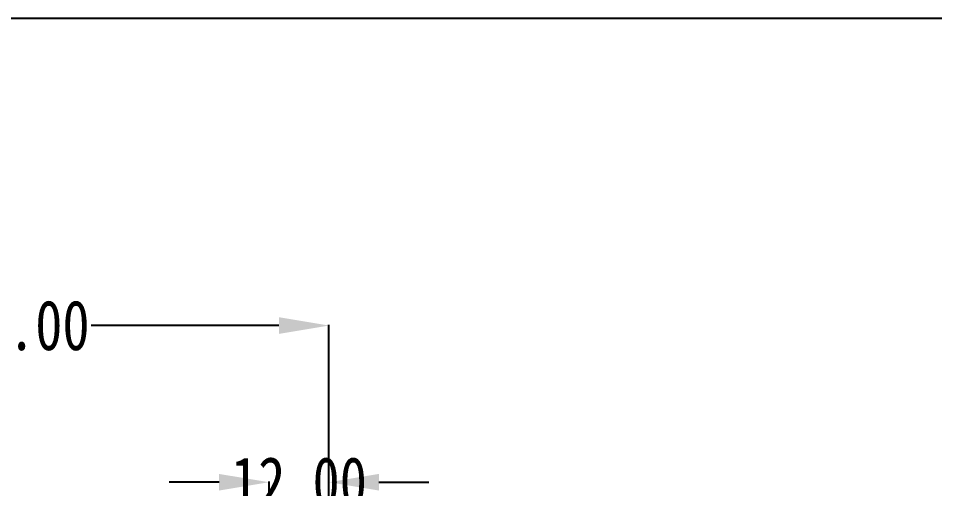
# Model space of a CAD drawing. Header units: millimetres. Extents: x 309 to 11345, y -1340 to 1318.
# Drawn here: x 3526.4 to 3709.9, y -258.4 to -164.1 of the extents above; entities that cross this region are included whole.
import ezdxf

# ---------------------------------------------------------------- set-up
doc = ezdxf.new("R2010")
doc.units = ezdxf.units.MM
doc.header["$LTSCALE"] = 16.335
doc.header["$PDMODE"] = 3
doc.header["$PDSIZE"] = 0.3125
doc.layers.get('0').update_dxf_attribs({"linetype": 'CONTINUOUS'})
doc.layers.get('Defpoints').update_dxf_attribs({"linetype": 'CONTINUOUS'})
doc.styles.get("Standard").update_dxf_attribs({"font": 'txt', "width": 0.8})
doc.dimstyles.new('STANDARD$0', dxfattribs={"dimscale": 2, "dimtxt": 3, "dimasz": 3, "dimexe": 1.25, "dimexo": 0.625, "dimgap": 0.5, "dimtad": 0, "dimdsep": 46, "dimlunit": 6, "dimtxsty": 'Standard', "dimblk": 'CLOSEDBLANK', "dimcen": 0, "dimclrt": 2, "dimazin": 2, "dimtfac": 2, "dimtmove": 1, "dimatfit": 3, "dimfxl": 0, "dimtolj": 1, "dimtzin": 0, "dimarcsym": 0})

# ---------------------------------------------------------------- blocks, each defined once
blk = doc.blocks.new('*D242')
at = {"color": 4, "lineweight": -2}
for p, q in [((3566.61, -257.12), (3556.61, -257.12)), ((3576.61, -299.7), (3576.61, -257)), ((3588.61, -299.7), (3588.61, -257)), ((3598.61, -257.12), (3608.61, -257.12))]:
    blk.add_line(p, q, dxfattribs=at)
at = {"color": 4}
for points in [[(3566.61, -255.46), (3566.61, -258.79), (3576.61, -257.12)], [(3598.61, -255.46), (3598.61, -258.79), (3588.61, -257.12)]]:
    blk.add_solid(points, dxfattribs=at)
at = {"layer": 'Defpoints', "color": 0}
for p in [(3588.61, -257.12), (3576.61, -299.76), (3588.61, -299.76)]:
    blk.add_point(p, dxfattribs=at)
at = {"color": 6, "insert": (3582.61, -257.12), "char_height": 10, "attachment_point": 5}
blk.add_mtext('\\A1;12.00', dxfattribs=at)
blk = doc.blocks.new('*D263')
at = {"color": 4, "lineweight": -2}
for p, q in [((3458.61, -270.23), (3458.61, -225.59)), ((3468.61, -225.72), (3507.68, -225.72)), ((3578.61, -225.72), (3541.02, -225.72)), ((3588.61, -270.23), (3588.61, -225.59))]:
    blk.add_line(p, q, dxfattribs=at)
at = {"color": 4}
for points in [[(3468.61, -224.05), (3468.61, -227.39), (3458.61, -225.72)], [(3578.61, -224.05), (3578.61, -227.39), (3588.61, -225.72)]]:
    blk.add_solid(points, dxfattribs=at)
at = {"layer": 'Defpoints', "color": 0}
for p in [(3458.61, -225.72), (3458.61, -270.29), (3588.61, -270.29)]:
    blk.add_point(p, dxfattribs=at)
at = {"color": 6, "insert": (3524.35, -225.72), "char_height": 10, "attachment_point": 5}
blk.add_mtext('\\A1;130.00', dxfattribs=at)

msp = doc.modelspace()

# ---------------------------------------------------------------- linework, layer by layer
msp.add_lwpolyline([(3431.544, -164.137), (4642.265, -164.137), (4642.265, -730.764), (3431.544, -730.764)], close=True)

# ---------------------------------------------------------------- dimensions: what is measured, and where the dimension line sits
for base, p1, p2, picture, middle in [((3458.608, -225.72), (3588.608, -270.288), (3458.608, -270.288), '*D263', (3524.351, -225.72)), ((3588.608, -257.124), (3576.608, -299.76), (3588.608, -299.76), '*D242', (3582.608, -257.124))]:
    dim = msp.add_linear_dim(base=base, p1=p1, p2=p2, dimstyle='STANDARD$0', override={"dimscale": 1, "dimtxt": 10, "dimasz": 10, "dimexe": 0.125, "dimexo": 0.0625, "dimgap": 0, "dimzin": 0, "dimlunit": 2, "dimclrd": 4, "dimclre": 4, "dimclrt": 6, "dimazin": 0, "dimtfac": 1, "dimtofl": 0, "dimtmove": 0})
    dim.commit()
    dim.dimension.update_dxf_attribs({"geometry": picture, "text_midpoint": middle, "dimtype": 160})

doc.saveas('drawing.dxf')
